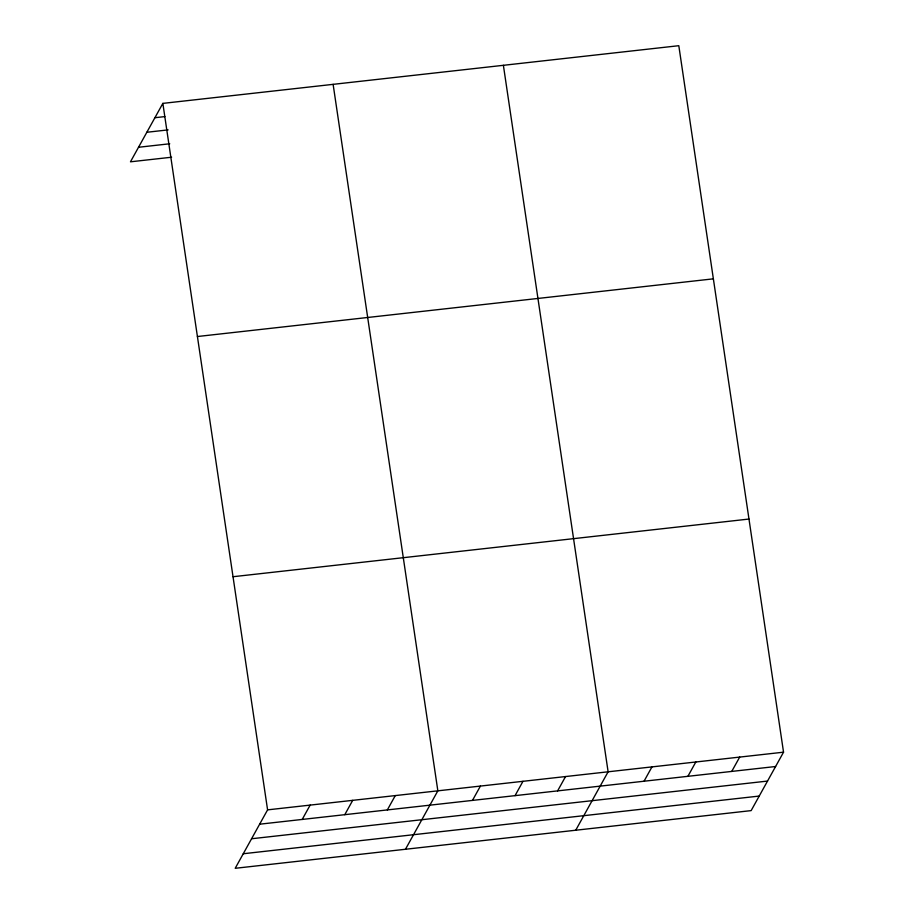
<?xml version="1.0" encoding="UTF-8"?>
<svg xmlns="http://www.w3.org/2000/svg" width="914" height="914" viewBox="0 0 914 914"><rect width="100%" height="100%" fill="white"/><g stroke="black" fill="none" stroke-linecap="round" stroke-linejoin="round"><path stroke-width="1.37" d="M162.852 103.385L267.585 809.861L235.195 868.3L751.148 810.615L783.538 752.188L678.805 45.7L162.852 103.385L130.462 161.812L171.603 157.219M302.203 819.447L310.154 805.108M344.772 814.682L352.713 800.344M387.342 809.93L395.282 795.591M405.462 849.266L437.852 790.827L333.119 84.351M472.469 800.413L480.421 786.074M515.039 795.648L522.979 781.31M557.609 790.896L565.549 776.557M575.729 830.232L608.118 771.793L503.386 65.317M644.027 781.23L651.968 766.892M687.888 776.329L695.828 761.99M731.737 771.427L739.689 757.089M154.9 117.712L164.84 116.604M146.834 132.267L168.119 129.891M138.528 147.268L169.741 143.772M197.413 336.523L713.366 278.839M233.024 576.723L748.977 519.049M267.585 809.861L783.538 752.188M259.633 824.2L775.598 766.515M251.567 838.755L767.532 781.07M243.261 853.745L759.214 796.071"/></g></svg>
